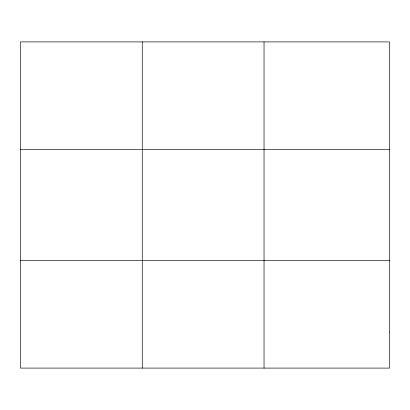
<?xml version="1.0" encoding="UTF-8"?>
<svg xmlns="http://www.w3.org/2000/svg" width="410" height="410" viewBox="0 0 410 410"><rect width="100%" height="100%" fill="white"/><g stroke="black" fill="none" stroke-linecap="round" stroke-linejoin="round"><path stroke-width="0.61" d="M142.27 368.093L142.27 41.907M264.04 368.093L264.04 41.907M20.5 149.547L389.5 149.547M20.5 260.452L389.5 260.452M389.5 332.213L389.5 368.093L20.5 368.093L20.5 41.907L389.5 41.907L389.5 332.213"/></g></svg>
